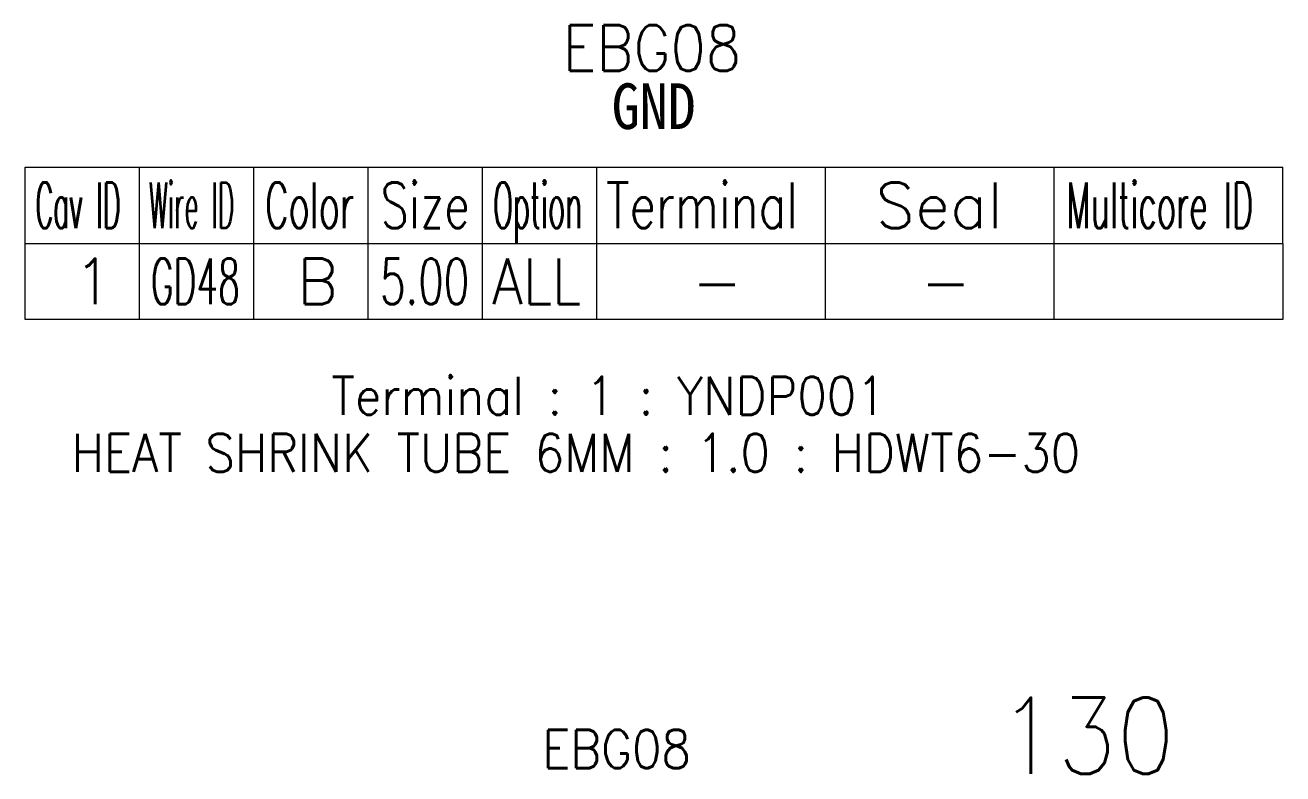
# Model space of a CAD drawing. Header units: inches. Extents: x 47316 to 59086, y 3141 to 11743.
# Drawn here: x 52892 to 52974.5, y 9769.8 to 9818.9 of the extents above; entities that cross this region are included whole.
import ezdxf

# ---------------------------------------------------------------- set-up
doc = ezdxf.new("R2010")
doc.units = ezdxf.units.IN
doc.header["$MEASUREMENT"] = 0
doc.styles.get("Standard").update_dxf_attribs({"font": ''})
doc.styles.get('Standard').set_extended_font_data('SimSun')
doc.linetypes.add('_VH_FELT_TAPE', pattern='A,0.4,-0.7,["FELT",Standard,S=0.3,R=0,X=-0.5,Y=-0.15],-0.7', length=1.8)

msp = doc.modelspace()

# ---------------------------------------------------------------- linework, layer by layer
at = {"color": 0, "linetype": 'Continuous', "lineweight": 15}
for p, q in [((52892.026, 9809.607), (52974.526, 9809.607)), ((52892.026, 9804.607), (52892.026, 9809.607)), ((52892.026, 9804.607), (52974.526, 9804.607))]:
    msp.add_line(p, q, dxfattribs=at)
at = {"color": 7, "linetype": 'Continuous', "lineweight": 15}
for p, q in [((52899.526, 9804.607), (52899.526, 9809.607)), ((52907.026, 9804.607), (52907.026, 9809.607)), ((52914.526, 9804.607), (52914.526, 9809.607)), ((52922.026, 9804.607), (52922.026, 9809.607)), ((52929.526, 9804.607), (52929.526, 9809.607)), ((52944.526, 9804.607), (52944.526, 9809.607)), ((52959.526, 9804.607), (52959.526, 9809.607)), ((52974.526, 9804.607), (52974.526, 9809.607))]:
    msp.add_line(p, q, dxfattribs=at)
at = {"color": 102, "linetype": 'Continuous', "lineweight": 15}
for p, q in [((52899.526, 9799.607), (52899.526, 9804.607)), ((52907.026, 9799.607), (52907.026, 9804.607)), ((52914.526, 9799.607), (52914.526, 9804.607)), ((52922.026, 9799.607), (52922.026, 9804.607)), ((52929.526, 9799.607), (52929.526, 9804.607)), ((52944.526, 9799.607), (52944.526, 9804.607)), ((52959.526, 9799.607), (52959.526, 9804.607))]:
    msp.add_line(p, q, dxfattribs=at)
at = {"color": 0, "linetype": 'Continuous', "lineweight": 15}
msp.add_lwpolyline([(52892.026, 9799.607), (52892.026, 9804.607), (52974.526, 9804.607), (52974.526, 9799.607)], close=True, dxfattribs=at)

# ---------------------------------------------------------------- texts
at = {"color": 6, "linetype": 'Continuous', "lineweight": 20, "char_height": 3, "attachment_point": 1}
for s, insert, width in [('\\Fromans.shx;\\W0.9000000000;\\T1.0000000000;\\o\\lEBG08', (52927.297, 9818.924), 12.98571), ('\\f黑体|b0|i0|c1|p0;\\W0.9000000000;\\T1.0000000000;\\o\\lGND', (52930.5, 9815.107), 5.82472)]:
    msp.add_mtext(s, dxfattribs=dict(at, insert=insert, width=width))
at = {"color": 7, "linetype": 'Continuous', "lineweight": 15, "char_height": 3, "attachment_point": 1}
for s, insert, width in [('\\Fromans.shx;\\W0.4292452830;\\T1.0000000000;\\o\\lCav ID', (52892.71, 9808.607), 6.5), ('\\Fromans.shx;\\W0.4026548673;\\T1.0000000000;\\o\\lWire ID', (52900.141, 9808.607), 6.5), ('\\Fromans.shx;\\W0.5687500000;\\T1.0000000000;\\o\\lColor', (52907.77, 9808.607), 6.5), ('\\Fromans.shx;\\W0.7222222222;\\T1.0000000000;\\o\\lSize', (52915.336, 9808.607), 6.5), ('\\Fromans.shx;\\W0.4595959596;\\T1.0000000000;\\o\\lOption', (52922.723, 9808.607), 6.5), ('\\Fromans.shx;\\W0.7480916031;\\T1.0000000000;\\o\\lTerminal', (52930.133, 9808.607), 14), ('\\Fromans.shx;\\W1.0000000000;\\T1.0000000000;\\o\\lSeal', (52947.812, 9808.607), 9.28571), ('\\Fromans.shx;\\W0.5185185185;\\T1.0000000000;\\o\\lMulticore ID', (52960.322, 9808.607), 14), ('\\Fromans.shx;\\W1.0000000000;\\T1.0000000000;\\o\\l1', (52895.205, 9803.607), 2.85714)]:
    msp.add_mtext(s, dxfattribs=dict(at, insert=insert, width=width))
at = {"color": 21, "linetype": 'Continuous', "lineweight": 15, "attachment_point": 1}
for s, insert, char_height, width in [('\\Fromans.shx;\\W0.5548780488;\\T1.0000000000;\\o\\lGD48', (52900.264, 9803.607), 3, 6.5), ('\\Fromans.shx;\\W0.6500000000;\\T1.0000000000;\\o\\l5.00', (52915.305, 9803.607), 3, 6.5), ('\\Fromans.shx;\\W1.0000000000;\\T1.0000000000;\\o\\l-', (52935.74, 9803.607), 3, 3.71429), ('\\Fromans.shx;\\W0.9000000000;\\T1.0000000000;\\o\\lEBG08', (52925.952, 9772.674), 2.5, 10.82143)]:
    msp.add_mtext(s, dxfattribs=dict(at, insert=insert, char_height=char_height, width=width))
at = {"color": 140, "linetype": 'Continuous', "lineweight": 15, "char_height": 3, "attachment_point": 1}
for s, insert, width in [('\\Fromans.shx;\\W1.0000000000;\\T1.0000000000;\\o\\lB', (52909.847, 9803.607), 3), ('\\Fromans.shx;\\W0.8750000000;\\T1.0000000000;\\o\\lALL', (52922.651, 9803.607), 6.5), ('\\Fromans.shx;\\W1.0000000000;\\T1.0000000000;\\o\\l-', (52950.74, 9803.607), 3.71429)]:
    msp.add_mtext(s, dxfattribs=dict(at, insert=insert, width=width))
at = {"color": 42, "linetype": 'Continuous', "lineweight": 15, "char_height": 2.5, "attachment_point": 1}
for s, insert, width in [('\\Fromans.shx;\\W0.9000000000;\\T1.0000000000;\\o\\lTerminal : 1 : YNDP001', (52912.115, 9795.857), 42.53571), ('\\Fromans.shx;\\W0.9000000000;\\T1.0000000000;\\o\\lHEAT SHRINK TUBE 6MM : 1.0 : HDWT6-30', (52895.08, 9792.107), 77.25)]:
    msp.add_mtext(s, dxfattribs=dict(at, insert=insert, width=width))
at = {"color": 7, "linetype": '_VH_FELT_TAPE', "lineweight": 18, "ltscale": 5, "insert": (52955.882, 9774.795), "char_height": 5, "width": 12.85714, "attachment_point": 1}
msp.add_mtext('\\Fromans.shx;\\W0.9000000000;\\T1.0000000000;\\o\\l130', dxfattribs=at)

doc.saveas('drawing.dxf')
